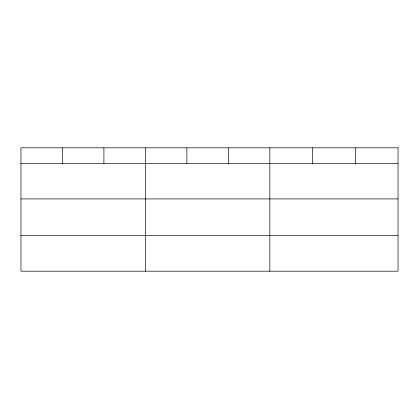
<?xml version="1.0" encoding="UTF-8"?>
<svg xmlns="http://www.w3.org/2000/svg" width="419" height="419" viewBox="0 0 419 419"><rect width="100%" height="100%" fill="white"/><g stroke="black" fill="none" stroke-linecap="round" stroke-linejoin="round"><path stroke-width="0.63" d="M20.95 163.331L398.05 163.331M20.95 198.925L398.05 198.925M20.95 235.593L398.05 235.593M355.312 147.813L355.312 163.331M312.574 147.813L312.574 163.331M269.836 147.813L269.836 271.187M228.355 147.813L228.355 163.331M186.874 147.813L186.874 163.331M145.393 147.813L145.393 271.187M103.912 147.813L103.912 163.331M62.431 147.813L62.431 163.331M398.05 147.813L20.95 147.813L20.95 271.187L398.05 271.187L398.05 147.813"/></g></svg>
